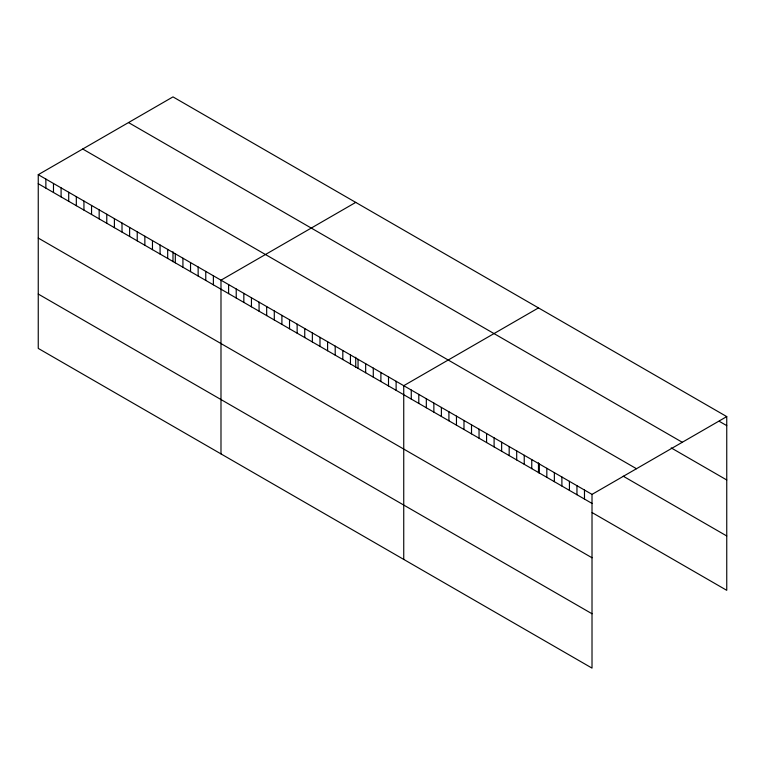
<?xml version="1.0" encoding="UTF-8"?>
<svg xmlns="http://www.w3.org/2000/svg" width="765" height="765" viewBox="0 0 765 765"><rect width="100%" height="100%" fill="white"/><g stroke="black" fill="none" stroke-linecap="round" stroke-linejoin="round"><path stroke-width="1.15" d="M38.25 174.678L592.014 494.391L592.014 668.113L38.25 348.4L38.25 174.678L172.986 96.887L726.75 416.6L726.75 590.322L592.129 512.598M355.725 202.4L220.989 280.181L220.989 453.903M538.474 307.903L403.738 385.694L403.738 559.406M592.014 494.391L726.75 416.6M719.215 421.286L726.75 425.636M128.52 122.563L682.284 442.275M671.211 447.908L726.75 479.98M82.716 149.012L636.48 468.725M623.198 476.184L726.75 535.969M38.25 183.705L592.014 503.418M38.25 238.058L592.014 557.771M38.25 294.047L592.014 613.76M584.479 490.04L584.479 499.076M576.953 485.699L576.953 494.726M569.418 481.348L569.418 490.375M561.893 476.997L561.893 486.033M554.357 472.655L554.357 481.682M546.822 468.304L546.822 477.331M539.296 463.953L539.296 472.98M538.474 462.768L538.474 472.741M531.761 459.612L531.761 468.639M524.235 455.261L524.235 464.288M516.7 450.91L516.7 459.937M509.174 446.559L509.174 455.596M501.639 442.218L501.639 451.245M494.104 437.867L494.104 446.894M486.578 433.516L486.578 442.553M479.043 429.175L479.043 438.202M471.517 424.824L471.517 433.851M463.982 420.473L463.982 429.5M456.456 416.131L456.456 425.158M448.921 411.78L448.921 420.807M441.386 407.429L441.386 416.456M433.86 403.079L433.86 412.115M426.325 398.737L426.325 407.764M418.799 394.386L418.799 403.413M411.264 390.035L411.264 399.072M396.117 381.295L396.117 390.322M388.505 376.896L388.505 385.923M380.894 372.498L380.894 381.534M373.282 368.108L373.282 377.135M365.66 363.71L365.66 372.737M358.049 359.311L358.049 368.348M355.725 357.255L355.725 367.238M350.437 354.922L350.437 363.949M342.816 350.523L342.816 359.55M335.204 346.124L335.204 355.151M327.592 341.726L327.592 350.762M319.98 337.336L319.98 346.363M312.359 332.938L312.359 341.965M304.747 328.539L304.747 337.566M297.136 324.15L297.136 333.177M289.524 319.751L289.524 328.778M281.903 315.352L281.903 324.379M274.291 310.953L274.291 319.99M266.679 306.564L266.679 315.591M259.067 302.165L259.067 311.192M251.446 297.767L251.446 306.794M243.834 293.377L243.834 302.405M236.222 288.979L236.222 298.006M228.611 284.58L228.611 293.607M213.378 275.792L213.378 284.819M205.766 271.393L205.766 280.42M198.145 266.995L198.145 276.022M190.533 262.605L190.533 271.632M182.921 258.207L182.921 267.234M175.309 253.808L175.309 262.835M172.986 251.752L172.986 261.735M167.688 249.409L167.688 258.446M160.076 245.02L160.076 254.047M152.465 240.621L152.465 249.648M144.853 236.222L144.853 245.249M137.231 231.824L137.231 240.86M129.62 227.435L129.62 236.462M122.008 223.036L122.008 232.063M114.396 218.637L114.396 227.674M106.775 214.248L106.775 223.275M99.163 209.849L99.163 218.876M91.551 205.45L91.551 214.477M83.94 201.052L83.94 210.088M76.318 196.662L76.318 205.689M68.707 192.264L68.707 201.291M61.095 187.865L61.095 196.901M53.483 183.476L53.483 192.503M45.862 179.077L45.862 188.104"/></g></svg>
